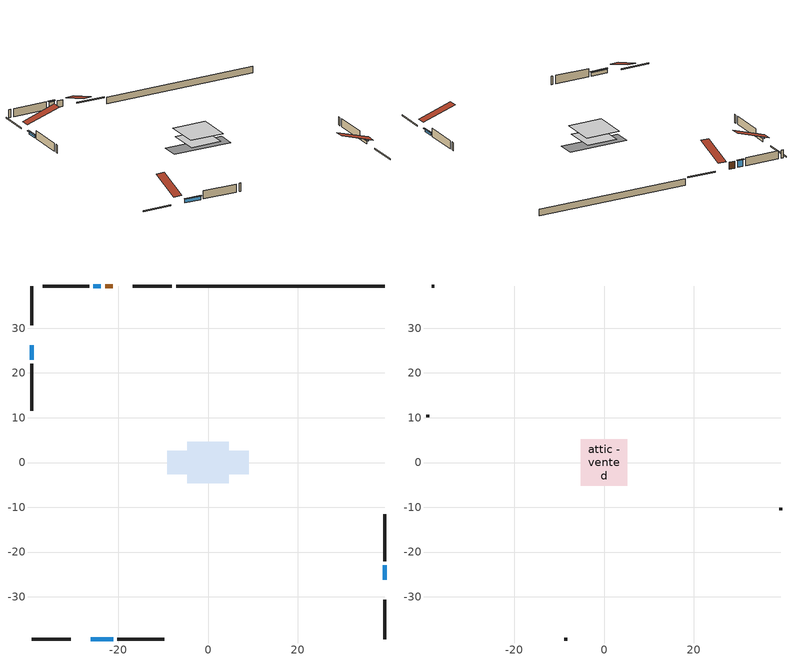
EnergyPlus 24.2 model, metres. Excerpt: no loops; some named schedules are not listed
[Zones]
conditioned space
 floor outside (Floor1 construction): -1.35,-1.35 -1.35,1.35 1.35,1.35 1.35,-1.35 z0.91
 floor adiabatic (AdiabaticFloorConstruction): -4.64,-4.64 -4.64,4.64 4.64,4.64 4.64,-4.64 z0.91
 floor foundation (Slab1 construction): -9.06,-2.57 -9.06,2.57 9.06,2.57 9.06,-2.57 z-1.04
 wall outside (RimJoist1 construction): -8.07,39.4 -16.8,39.4 / -39.4,-39.4 -30.68,-39.4 / -39.4,39.4 -39.4,30.68 / 39.4,-39.4 39.4,-30.68 z0.91:1.21
 wall outside (AdiabaticWallConstruction 1): -21.31,39.4 -22.99,39.4 z0.91:2.94
 wall outside (AdiabaticWallConstruction): 39.4,-26.16 39.4,-22.95 / -39.4,26.16 -39.4,22.95 z0.91:1.71; -23.92,39.4 -25.58,39.4 z0.91:2.98; -26.16,-39.4 -21.14,-39.4 z0.91:1.95
 wall outside (Wall1 construction): -26.51,39.4 -36.94,39.4 / -20.21,-39.4 -9.78,-39.4 / -39.4,22.02 -39.4,11.59 / 39.4,-22.02 39.4,-11.59 z0.91:3.35
 wall foundation (FoundationWall1 construction): 39.4,39.4 -7.14,39.4 z-1.04:0.91
 window (WindowConstruction): 39.4,-26.16 39.4,-22.95 z0.91:1.71
 window (WindowConstruction 3): -39.4,26.16 -39.4,22.95 z0.91:1.71
 window (WindowConstruction 1): -23.92,39.4 -25.58,39.4 z0.91:2.98
 window (WindowConstruction 2): -26.16,-39.4 -21.14,-39.4 z0.91:1.95
 door (Door): -21.31,39.4 -22.99,39.4 z0.91:2.94
 ceiling adiabatic (AdiabaticFloorConstruction): 4.64,-4.64 4.64,4.64 -4.64,4.64 -4.64,-4.64 z0.91
attic - vented
 floor to conditioned space (Floor2 construction Reversed): -5.18,-5.18 -5.18,5.18 5.18,5.18 5.18,-5.18 z3.35
 wall outside (Wall2 construction): -37.87,39.4 -38.48,39.4 / -8.85,-39.4 -8.24,-39.4 / -39.4,10.66 -39.4,10.05 / 39.4,-10.66 39.4,-10.05 z0.91:3.35
 roof outside (Roof1 construction): -20.38,39.4,3.35 -20.38,29.32,6.71 -17.72,29.32,6.71 -17.72,39.4,3.35; -27.09,-39.4,3.35 -27.09,-29.32,6.71 -29.75,-29.32,6.71 -29.75,-39.4,3.35; -39.4,27.09,3.35 -29.32,27.09,6.71 -29.32,29.75,6.71 -39.4,29.75,3.35; 39.4,-27.09,3.35 29.32,-27.09,6.71 29.32,-29.75,6.71 39.4,-29.75,3.35
shading: 39.4,-22.75 39.4,-26.36 39.82,-26.36 39.82,-22.75 z1.91; -39.4,22.75 -39.4,26.36 -39.82,26.36 -39.82,22.75 z1.91; -25.78,39.4 -23.72,39.4 -23.72,39.82 -25.78,39.82 z3.18; -20.94,-39.4 -26.36,-39.4 -26.36,-39.82 -20.94,-39.82 z2.15
[Building]
Building 1: Terrain=Suburbs
[Site:Location]
Winnipeg Intl AP_MB: Latitude {deg}=49.91; Longitude {deg}=-97.24; Time Zone {hr}=-6; Elevation {m}=239; Keep Site Location Information=Yes
[Site:GroundTemperature:Shallow]
-2.46526, -5.11642, -5.32873, -4.07063, 0.979979, 6.00706, 10.3653, 13.1261, 13.3606, 11.1152, 6.8681, 1.99523
[Site:WaterMainsTemperature]
Calculation Method=Schedule; Temperature Schedule=mains temperature schedule
[Material] Roughness=Rough; Thermal Absorptance=0.9
Name | Thickness {m} | Conductivity {W/m-K} | Density {kg/m3} | Specific Heat {J/kg-K} | Solar Absorptance | Visible Absorptance
asphalt or fiberglass shingles | 0.00635 | 0.162714 | 1121.4 | 1465.45 | 0.84 | 0.84
ceiling loosefill ins | 0.0846667 | 0.0480833 | 16.02 | 1046.75 | 0.7 | 0.7
ceiling stud and cavity | 0.1397 | 0.0919318 | 65.682 | 1177.47 | 0.7 | 0.7
concrete 4.0 in. | 0.1016 | 1.803125 | 2242.8 | 837.4 | 0.7 | 0.7
concrete 8.0 in. | 0.2032 | 1.803125 | 2242.8 | 837.4 | 0.7 | 0.7
door material | 0.04445 | 0.0451087 | 512.64 | 1214.23 | 0.7 | 0.7
exterior vertical ins | 0.00339956 | 0.029427 | 32.04 | 1214.23 | 0.7 | 0.7
floor covering | 0.0127 | 0.0433444 | 54.468 | 1339.84 | 0.6 | 0.6
floor rigid ins; wall rigid ins | 0.512978 | 0.029427 | 32.04 | 1214.23 | 0.7 | 0.7
floor stud and cavity | 0.1397 | 1.61265 | 92.3553 | 1139.71 | 0.7 | 0.7
floor stud and cavity 1 | 0.1397 | 1.75129 | 37.0049 | 1207.88 | 0.7 | 0.7
furniture material conditioned space 1 | 0.1524 | 0.115458 | 640.8 | 1214.23 | 0.6 | 0.6
gypsum board | 0.0127 | 0.160291 | 801 | 837.4 | 0.6 | 0.6
gypsum board 1 | 0.0127 | 0.160291 | 801 | 837.4 | 0.7 | 0.7
osb sheathing 0.5 in. | 0.0127 | 0.115458 | 512.64 | 1214.23 | 0.7 | 0.7
osb sheathing 0.75 in. | 0.01905 | 0.115458 | 512.64 | 1214.23 | 0.7 | 0.7
osb sheathing 2.0 in. | 0.0508 | 0.115458 | 512.64 | 1214.23 | 0.7 | 0.7
rim joist stud and cavity | 0.0508 | 0.397493 | 125.044 | 1163.47 | 0.6 | 0.6
wall stud and cavity | 0.1397 | 0.10344 | 139.0536 | 1170.24 | 0.7 | 0.7
wall stud and cavity 1 | 0.0889 | 6.1454 | 50.32683 | 1063.81 | 0.6 | 0.6
wall stud and cavity 2 | 0.0889 | 0.380278 | 52.3479 | 1209.89 | 0.7 | 0.7
wall stud and cavity 3 | 0.0889 | 0.391764 | 83.0341 | 1211.67 | 0.7 | 0.7
wood siding | 0.0254 | 0.102417 | 544.68 | 1172.36 | 0.4 | 0.4
wood siding 1 | 0.00254 | 0.102417 | 544.68 | 1172.36 | 0.4 | 0.4
wood siding 2; wood siding 3; wood siding 4 | 0.0254 | 0.102417 | 544.68 | 1172.36 | 0.7 | 0.7
[WindowMaterial:SimpleGlazingSystem]
Name | U-Factor {W/m2-K} | Solar Heat Gain Coefficient
WindowMaterial | 3.284723 | 0.6
WindowMaterial 1 | 3.26996 | 0.7
WindowMaterial 2 | 4.27156 | 0.68
[Construction]
AdiabaticFloorConstruction: floor stud and cavity 1, floor rigid ins, osb sheathing 0.75 in., floor covering
AdiabaticWallConstruction: wood siding 3, wall rigid ins, wall stud and cavity 2, gypsum board
AdiabaticWallConstruction 1: wood siding 4, wall rigid ins, wall stud and cavity 2, gypsum board
Door: door material
Floor1 construction: floor stud and cavity, osb sheathing 0.75 in., floor covering
Floor2 construction Reversed: gypsum board, ceiling stud and cavity, ceiling loosefill ins
FoundationWall1 construction: concrete 8.0 in., gypsum board 1
furniture construction conditioned space 1: furniture material conditioned space 1
PartitionWallConstruction: gypsum board, wall stud and cavity 3, gypsum board
RimJoist1 construction: wood siding 2, osb sheathing 2.0 in., rim joist stud and cavity
Roof1 construction: asphalt or fiberglass shingles
Slab1 construction: concrete 4.0 in.
Wall1 construction: wood siding, osb sheathing 0.5 in., wall stud and cavity, gypsum board
Wall2 construction: wood siding 1, wall stud and cavity 1
WindowConstruction; WindowConstruction 3: WindowMaterial
WindowConstruction 1: WindowMaterial 1
WindowConstruction 2: WindowMaterial 2
[Zone] Multiplier=1; Part of Total Floor Area=Yes
Name | Volume {m3}
attic - vented | 58.4571
conditioned space | 448.9
[Space]
Name | Zone | Volume {m3}
attic - vented 1 | attic - vented | 58.4571
conditioned space 1 | conditioned space | 448.9
[ZoneInfiltration:EffectiveLeakageArea]
infil attic - vented 1: Zone or Space=attic - vented 1; Schedule=Always On Discrete; Effective Air Leakage Area {cm2}=3571.67; Stack Coefficient=0.000403262; Wind Coefficient=1.35679e-05
[ZoneMixing]
whole house fan mix: Zone or Space=attic - vented; Schedule=Always On Continuous; Design Flow Rate Calculation Method=Flow/Zone; Design Flow Rate {m3/s}=0; Source Zone or Space=conditioned space
[SurfaceProperty:ExposedFoundationPerimeter]
Slab1: Exposed Perimeter Calculation Method=TotalExposedPerimeter; Total Exposed Perimeter {m}=46.544
[InternalMass] Zone or ZoneList=conditioned space; Space or SpaceList=conditioned space 1
Name | Construction | Surface Area {m2}
furniture mass conditioned space 1 | furniture construction conditioned space 1 | 74.736
partition wall mass | PartitionWallConstruction | 186.84
[Lights]
interior lighting: Zone or ZoneList or Space or SpaceList=conditioned space 1; Schedule=interior lighting schedule; Design Level Calculation Method=LightingLevel; Lighting Level {W}=343.2; Return Air Fraction=0; Fraction Radiant=0.6; Fraction Visible=0.2; Fraction Replaceable=1
[People]
occupants: Zone or ZoneList or Space or SpaceList=conditioned space 1; Number of People Schedule=occupants schedule; Number of People Calculation Method=People; Number of People=3; Fraction Radiant=0.314171; Sensible Heat Fraction=0.56303; Activity Level Schedule=occupants activity schedule; Carbon Dioxide Generation Rate {m3/s-W}=0; Enable ASHRAE 55 Comfort Warnings=No; Mean Radiant Temperature Calculation Type=EnclosureAveraged
[ElectricEquipment] Zone or ZoneList or Space or SpaceList=conditioned space 1; Design Level Calculation Method=EquipmentLevel
Name | Schedule | Design Level {W} | Fraction Latent | Fraction Radiant | Fraction Lost
clothes dryer | clothes dryer schedule | 140.772 | 0.015 | 0.081 | 0.85
clothes washer | clothes washer schedule | 32.1985 | 0.03 | 0.162 | 0.7
cooking range | cooking range schedule | 215.147 | 0.08 | 0.432 | 0.2
dishwasher | dishwasher schedule | 66.8632 | 0.3 | 0.18 | 0.4
fridge | fridge schedule | 72.9452 | 0 | 0.6 | 0
mech vent house fan | mech vent house fan schedule | 0 | 0 | 0 | 1
mech vent house fan cfis | mech vent house fan cfis schedule | 0 | 0 | 0 | 0
misc plug loads | misc plug loads schedule | 494.7 | 0.045 | 0.513 | 0.1
whole house fan | Always On Discrete | 0 | 0 | 0 | 1
[OtherEquipment] Zone or ZoneList or Space or SpaceList=conditioned space 1; Design Level Calculation Method=EquipmentLevel
Name | Fuel Type | Schedule | Design Level {W} | Fraction Latent | Fraction Radiant | Fraction Lost
clothes dryer 1 | Electricity | clothes dryer schedule | 0 | 0.015 | 0.081 | 0.85
cooking range 1 | Electricity | cooking range schedule | 0 | 0.08 | 0.432 | 0.2
general water use latent | None | general water use schedule | 62.594 | 1 | 0 | 0
general water use sensible | None | general water use schedule | -61.6891 | 0 | 0.6 | 0
mech vent house fan latent load | None | Always On Discrete | 0 | 1 | 0 | 0
mech vent house fan sensible load | None | Always On Discrete | 0 | 0 | 0 | 0
water heater energy adjustment1 | NaturalGas | Always On Discrete | 0.01 | 0 | 0 | 1
[ZoneInfiltration:DesignFlowRate] Zone or ZoneList or Space or SpaceList=conditioned space 1; Schedule=Always On Discrete; Design Flow Rate Calculation Method=Flow/Zone; Design Flow Rate {m3/s}=0
infil flow; natural vent flow; whole house fan flow
[AvailabilityManager:Scheduled]
central ac and furnace airloop Availability Manager: Schedule=Always On Discrete
[Foundation:Kiva]
Foundation Kiva 1: Initial Indoor Air Temperature {C}=21; Wall Height Above Grade {m}=0.90998; Wall Depth Below Slab {m}=0.2032; Custom Block Material Name 1=exterior vertical ins; Custom Block Depth 1 {m}=1.94999; Custom Block X Position 1 {m}=0.2159; Custom Block Z Position 1 {m}=0
[Foundation:Kiva:Settings]
Soil Conductivity {W/m-K}=0.849921; Soil Density {kg/m3}=1842.3; Soil Specific Heat {J/kg-K}=418.7; Ground Solar Absorptivity=0.9; Ground Thermal Absorptivity=0.9; Ground Surface Roughness {m}=0.03; Far-Field Width {m}=40; Deep-Ground Boundary Condition=ZeroFlux; Deep-Ground Depth {m}=40; Minimum Cell Dimension {m}=0.2; Maximum Cell Growth Coefficient=3; Simulation Timestep=Timestep
[Exterior:Lights]
exterior lighting: Schedule=exterior lighting schedule; Design Level {W}=75.6
[EnergyManagementSystem:GlobalVariable]
central_ac_and_furnace_airloop_Fan_RTF
infil_program_Qfan
infil_program_Qinf
natural_vent_program_Qnv
natural_vent_program_Qwhf
[EnergyManagementSystem:Sensor]
Name | Output:Variable or Output:Meter Index Key | Output:Variable or Output:Meter
airflow_gain | infil flow | Infiltration Sensible Heat Gain Energy
airflow_gain_1 | natural vent flow | Infiltration Sensible Heat Gain Energy
airflow_gain_2 | whole house fan flow | Infiltration Sensible Heat Gain Energy
airflow_loss | infil flow | Infiltration Sensible Heat Loss Energy
airflow_loss_1 | natural vent flow | Infiltration Sensible Heat Loss Energy
airflow_loss_2 | whole house fan flow | Infiltration Sensible Heat Loss Energy
clg_load_cond |  | Cooling:EnergyTransfer:Zone:CONDITIONED SPACE
clg_sp_s; clg_sp_s_1 | cooling setpoint | Schedule Value
clothes_dryer_exhaust_0_sch_s | clothes dryer exhaust 0 schedule | Schedule Value
cool_season | cooling season schedule | Schedule Value
htg_load_cond |  | Heating:EnergyTransfer:Zone:CONDITIONED SPACE
htg_sp_s; htg_sp_s_1 | heating setpoint | Schedule Value
ig_ee_conv | clothes dryer | Electric Equipment Convective Heating Energy
ig_ee_conv_2 | cooking range | Electric Equipment Convective Heating Energy
ig_ee_conv_4 | fridge | Electric Equipment Convective Heating Energy
ig_ee_conv_5 | misc plug loads | Electric Equipment Convective Heating Energy
ig_ee_conv_6 | whole house fan | Electric Equipment Convective Heating Energy
ig_ee_rad | clothes dryer | Electric Equipment Radiant Heating Energy
ig_ee_rad_2 | cooking range | Electric Equipment Radiant Heating Energy
ig_ee_rad_4 | fridge | Electric Equipment Radiant Heating Energy
ig_ee_rad_5 | misc plug loads | Electric Equipment Radiant Heating Energy
ig_ee_rad_6 | whole house fan | Electric Equipment Radiant Heating Energy
ig_lgt_conv | interior lighting | Lights Convective Heating Energy
ig_lgt_rad | interior lighting | Lights Radiant Heating Energy
ig_lgt_vis | interior lighting | Lights Visible Radiation Heating Energy
ig_oe_conv | clothes dryer 1 | Other Equipment Convective Heating Energy
ig_oe_conv_1 | cooking range 1 | Other Equipment Convective Heating Energy
ig_oe_conv_2 | general water use latent | Other Equipment Convective Heating Energy
ig_oe_conv_3 | general water use sensible | Other Equipment Convective Heating Energy
ig_oe_conv_4 | water heater energy adjustment1 | Other Equipment Convective Heating Energy
ig_oe_rad | clothes dryer 1 | Other Equipment Radiant Heating Energy
ig_oe_rad_1 | cooking range 1 | Other Equipment Radiant Heating Energy
ig_oe_rad_2 | general water use latent | Other Equipment Radiant Heating Energy
ig_oe_rad_3 | general water use sensible | Other Equipment Radiant Heating Energy
ig_oe_rad_4 | water heater energy adjustment1 | Other Equipment Radiant Heating Energy
ig_ppl_conv | occupants | People Convective Heating Energy
ig_ppl_rad | occupants | People Radiant Heating Energy
im_conv | furniture mass conditioned space 1 | Surface Inside Face Convection Heat Gain Energy
im_conv_1 | partition wall mass | Surface Inside Face Convection Heat Gain Energy
im_ig | furniture mass conditioned space 1 | Surface Inside Face Internal Gains Radiation Heat Gain Energy
im_ig_1 | partition wall mass | Surface Inside Face Internal Gains Radiation Heat Gain Energy
im_lgt | furniture mass conditioned space 1 | Surface Inside Face Lights Radiation Heat Gain Energy
im_lgt_1 | partition wall mass | Surface Inside Face Lights Radiation Heat Gain Energy
im_sol | furniture mass conditioned space 1 | Surface Inside Face Solar Radiation Heat Gain Energy
im_sol_1 | partition wall mass | Surface Inside Face Solar Radiation Heat Gain Energy
im_surf | furniture mass conditioned space 1 | Surface Inside Face Net Surface Thermal Radiation Heat Gain Energy
im_surf_1 | partition wall mass | Surface Inside Face Net Surface Thermal Radiation Heat Gain Energy
mv_conv | mech vent house fan | Electric Equipment Convective Heating Energy
mv_conv_1 | mech vent house fan cfis | Electric Equipment Convective Heating Energy
mv_conv_2 | mech vent house fan latent load | Other Equipment Convective Heating Energy
mv_conv_3 | mech vent house fan sensible load | Other Equipment Convective Heating Energy
mv_rad | mech vent house fan | Electric Equipment Radiant Heating Energy
mv_rad_1 | mech vent house fan cfis | Electric Equipment Radiant Heating Energy
mv_rad_2 | mech vent house fan latent load | Other Equipment Radiant Heating Energy
mv_rad_3 | mech vent house fan sensible load | Other Equipment Radiant Heating Energy
natural_vent_s | natural vent schedule | Schedule Value
out_pb_s |  | Site Outdoor Air Barometric Pressure
out_wt_s |  | Site Outdoor Air Humidity Ratio
site_vw_s |  | Site Wind Speed
ss_back_out | Window1 | Surface Window Shortwave from Zone Back Out Window Heat Transfer Rate
ss_back_out_1 | Window13 | Surface Window Shortwave from Zone Back Out Window Heat Transfer Rate
ss_back_out_2 | Window6 | Surface Window Shortwave from Zone Back Out Window Heat Transfer Rate
ss_back_out_3 | Window7 | Surface Window Shortwave from Zone Back Out Window Heat Transfer Rate
ss_conv | Door1 | Surface Inside Face Convection Heat Gain Energy
ss_conv_1 | Window1 | Surface Inside Face Convection Heat Gain Energy
ss_conv_2 | Window13 | Surface Inside Face Convection Heat Gain Energy
ss_conv_3 | Window6 | Surface Inside Face Convection Heat Gain Energy
ss_conv_4 | Window7 | Surface Inside Face Convection Heat Gain Energy
ss_ig | Door1 | Surface Inside Face Internal Gains Radiation Heat Gain Energy
ss_ig_1 | Window1 | Surface Inside Face Internal Gains Radiation Heat Gain Energy
ss_ig_2 | Window13 | Surface Inside Face Internal Gains Radiation Heat Gain Energy
ss_ig_3 | Window6 | Surface Inside Face Internal Gains Radiation Heat Gain Energy
ss_ig_4 | Window7 | Surface Inside Face Internal Gains Radiation Heat Gain Energy
ss_lgt | Door1 | Surface Inside Face Lights Radiation Heat Gain Energy
ss_sol | Door1 | Surface Inside Face Solar Radiation Heat Gain Energy
ss_surf | Door1 | Surface Inside Face Net Surface Thermal Radiation Heat Gain Energy
ss_surf_1 | Window1 | Surface Inside Face Net Surface Thermal Radiation Heat Gain Energy
ss_surf_2 | Window13 | Surface Inside Face Net Surface Thermal Radiation Heat Gain Energy
ss_surf_3 | Window6 | Surface Inside Face Net Surface Thermal Radiation Heat Gain Energy
ss_surf_4 | Window7 | Surface Inside Face Net Surface Thermal Radiation Heat Gain Energy
ss_trans_in | Window1 | Surface Window Transmitted Solar Radiation Rate
ss_trans_in_1 | Window13 | Surface Window Transmitted Solar Radiation Rate
ss_trans_in_2 | Window6 | Surface Window Transmitted Solar Radiation Rate
ss_trans_in_3 | Window7 | Surface Window Transmitted Solar Radiation Rate
ss_trans_out | Window1 | Surface Inside Face Initial Transmitted Diffuse Transmitted Out Window Solar Radiation Rate
ss_trans_out_1 | Window13 | Surface Inside Face Initial Transmitted Diffuse Transmitted Out Window Solar Radiation Rate
ss_trans_out_2 | Window6 | Surface Inside Face Initial Transmitted Diffuse Transmitted Out Window Solar Radiation Rate
ss_trans_out_3 | Window7 | Surface Inside Face Initial Transmitted Diffuse Transmitted Out Window Solar Radiation Rate
s_conv | Floor1 | Surface Inside Face Convection Heat Gain Energy
s_conv_1 | Floor2 | Surface Inside Face Convection Heat Gain Energy
s_conv_10 | Wall1:0 | Surface Inside Face Convection Heat Gain Energy
s_conv_11 | Wall1:180 | Surface Inside Face Convection Heat Gain Energy
s_conv_12 | Wall1:270 | Surface Inside Face Convection Heat Gain Energy
s_conv_13 | Wall1:90 | Surface Inside Face Convection Heat Gain Energy
s_conv_2 | FoundationWall1 | Surface Inside Face Convection Heat Gain Energy
s_conv_3 | inferred conditioned ceiling | Surface Inside Face Convection Heat Gain Energy
s_conv_4 | inferred conditioned floor | Surface Inside Face Convection Heat Gain Energy
s_conv_5 | RimJoist1:0 | Surface Inside Face Convection Heat Gain Energy
s_conv_6 | RimJoist1:180 | Surface Inside Face Convection Heat Gain Energy
s_conv_7 | RimJoist1:270 | Surface Inside Face Convection Heat Gain Energy
s_conv_8 | RimJoist1:90 | Surface Inside Face Convection Heat Gain Energy
s_conv_9 | Slab1 | Surface Inside Face Convection Heat Gain Energy
s_ig | Floor1 | Surface Inside Face Internal Gains Radiation Heat Gain Energy
s_ig_1 | Floor2 | Surface Inside Face Internal Gains Radiation Heat Gain Energy
s_ig_10 | Wall1:0 | Surface Inside Face Internal Gains Radiation Heat Gain Energy
s_ig_11 | Wall1:180 | Surface Inside Face Internal Gains Radiation Heat Gain Energy
s_ig_12 | Wall1:270 | Surface Inside Face Internal Gains Radiation Heat Gain Energy
s_ig_13 | Wall1:90 | Surface Inside Face Internal Gains Radiation Heat Gain Energy
s_ig_2 | FoundationWall1 | Surface Inside Face Internal Gains Radiation Heat Gain Energy
s_ig_3 | inferred conditioned ceiling | Surface Inside Face Internal Gains Radiation Heat Gain Energy
s_ig_4 | inferred conditioned floor | Surface Inside Face Internal Gains Radiation Heat Gain Energy
s_ig_5 | RimJoist1:0 | Surface Inside Face Internal Gains Radiation Heat Gain Energy
s_ig_6 | RimJoist1:180 | Surface Inside Face Internal Gains Radiation Heat Gain Energy
s_ig_7 | RimJoist1:270 | Surface Inside Face Internal Gains Radiation Heat Gain Energy
s_ig_8 | RimJoist1:90 | Surface Inside Face Internal Gains Radiation Heat Gain Energy
s_ig_9 | Slab1 | Surface Inside Face Internal Gains Radiation Heat Gain Energy
s_lgt | Floor1 | Surface Inside Face Lights Radiation Heat Gain Energy
s_lgt_1 | Floor2 | Surface Inside Face Lights Radiation Heat Gain Energy
s_lgt_10 | Wall1:0 | Surface Inside Face Lights Radiation Heat Gain Energy
s_lgt_11 | Wall1:180 | Surface Inside Face Lights Radiation Heat Gain Energy
s_lgt_12 | Wall1:270 | Surface Inside Face Lights Radiation Heat Gain Energy
s_lgt_13 | Wall1:90 | Surface Inside Face Lights Radiation Heat Gain Energy
s_lgt_2 | FoundationWall1 | Surface Inside Face Lights Radiation Heat Gain Energy
s_lgt_3 | inferred conditioned ceiling | Surface Inside Face Lights Radiation Heat Gain Energy
s_lgt_4 | inferred conditioned floor | Surface Inside Face Lights Radiation Heat Gain Energy
s_lgt_5 | RimJoist1:0 | Surface Inside Face Lights Radiation Heat Gain Energy
s_lgt_6 | RimJoist1:180 | Surface Inside Face Lights Radiation Heat Gain Energy
s_lgt_7 | RimJoist1:270 | Surface Inside Face Lights Radiation Heat Gain Energy
s_lgt_8 | RimJoist1:90 | Surface Inside Face Lights Radiation Heat Gain Energy
s_lgt_9 | Slab1 | Surface Inside Face Lights Radiation Heat Gain Energy
s_sol | Floor1 | Surface Inside Face Solar Radiation Heat Gain Energy
s_sol_1 | Floor2 | Surface Inside Face Solar Radiation Heat Gain Energy
s_sol_10 | Wall1:0 | Surface Inside Face Solar Radiation Heat Gain Energy
s_sol_11 | Wall1:180 | Surface Inside Face Solar Radiation Heat Gain Energy
s_sol_12 | Wall1:270 | Surface Inside Face Solar Radiation Heat Gain Energy
s_sol_13 | Wall1:90 | Surface Inside Face Solar Radiation Heat Gain Energy
s_sol_2 | FoundationWall1 | Surface Inside Face Solar Radiation Heat Gain Energy
s_sol_3 | inferred conditioned ceiling | Surface Inside Face Solar Radiation Heat Gain Energy
s_sol_4 | inferred conditioned floor | Surface Inside Face Solar Radiation Heat Gain Energy
s_sol_5 | RimJoist1:0 | Surface Inside Face Solar Radiation Heat Gain Energy
s_sol_6 | RimJoist1:180 | Surface Inside Face Solar Radiation Heat Gain Energy
s_sol_7 | RimJoist1:270 | Surface Inside Face Solar Radiation Heat Gain Energy
s_sol_8 | RimJoist1:90 | Surface Inside Face Solar Radiation Heat Gain Energy
s_sol_9 | Slab1 | Surface Inside Face Solar Radiation Heat Gain Energy
s_surf | Floor1 | Surface Inside Face Net Surface Thermal Radiation Heat Gain Energy
s_surf_1 | Floor2 | Surface Inside Face Net Surface Thermal Radiation Heat Gain Energy
s_surf_10 | Wall1:0 | Surface Inside Face Net Surface Thermal Radiation Heat Gain Energy
s_surf_11 | Wall1:180 | Surface Inside Face Net Surface Thermal Radiation Heat Gain Energy
s_surf_12 | Wall1:270 | Surface Inside Face Net Surface Thermal Radiation Heat Gain Energy
s_surf_13 | Wall1:90 | Surface Inside Face Net Surface Thermal Radiation Heat Gain Energy
s_surf_2 | FoundationWall1 | Surface Inside Face Net Surface Thermal Radiation Heat Gain Energy
s_surf_3 | inferred conditioned ceiling | Surface Inside Face Net Surface Thermal Radiation Heat Gain Energy
s_surf_4 | inferred conditioned floor | Surface Inside Face Net Surface Thermal Radiation Heat Gain Energy
s_surf_5 | RimJoist1:0 | Surface Inside Face Net Surface Thermal Radiation Heat Gain Energy
s_surf_6 | RimJoist1:180 | Surface Inside Face Net Surface Thermal Radiation Heat Gain Energy
s_surf_7 | RimJoist1:270 | Surface Inside Face Net Surface Thermal Radiation Heat Gain Energy
s_surf_8 | RimJoist1:90 | Surface Inside Face Net Surface Thermal Radiation Heat Gain Energy
s_surf_9 | Slab1 | Surface Inside Face Net Surface Thermal Radiation Heat Gain Energy
[EnergyManagementSystem:Actuator]
Name | Actuated Component Unique | Actuated Component Type | Actuated Component Control Type
fridge_schedule_act | fridge schedule | Schedule:Constant | Schedule Value
infil_flow_act | infil flow | Zone Infiltration | Air Exchange Flow Rate
mech_vent_house_fan_cfis_act | mech vent house fan cfis | ElectricEquipment | Electricity Rate
mech_vent_house_fan_latent_load_act | mech vent house fan latent load | OtherEquipment | Power Level
mech_vent_house_fan_sensible_load_act | mech vent house fan sensible load | OtherEquipment | Power Level
natural_vent_flow_act | natural vent flow | Zone Infiltration | Air Exchange Flow Rate
water_heater_ec_adj_act | water heater energy adjustment1 | OtherEquipment | Power Level
whole_house_fan_act | whole house fan | ElectricEquipment | Electricity Rate
whole_house_fan_flow_act | whole house fan flow | Zone Infiltration | Air Exchange Flow Rate
whole_house_fan_mix_act | whole house fan mix | ZoneMixing | Air Exchange Flow Rate
[EnergyManagementSystem:Program]
central_ac_and_furnace_supply_fan_disaggregate_program: Set central_ac_and_furnace_supply_fan_clg = 0; If central_ac_and_furnace_clg_coil_s > 0; Set central_ac_and_furnace_supply_fan_clg = central_ac_and_furnace_supply_fan_s; EndIf
central_ac_and_furnace_supply_fan_disaggregate_program_1: Set central_ac_and_furnace_supply_fan_primary_htg = 0; If central_ac_and_furnace_htg_coil_s > 0; Set central_ac_and_furnace_supply_fan_primary_htg = central_ac_and_furnace_supply_fan_s_1; EndIf
